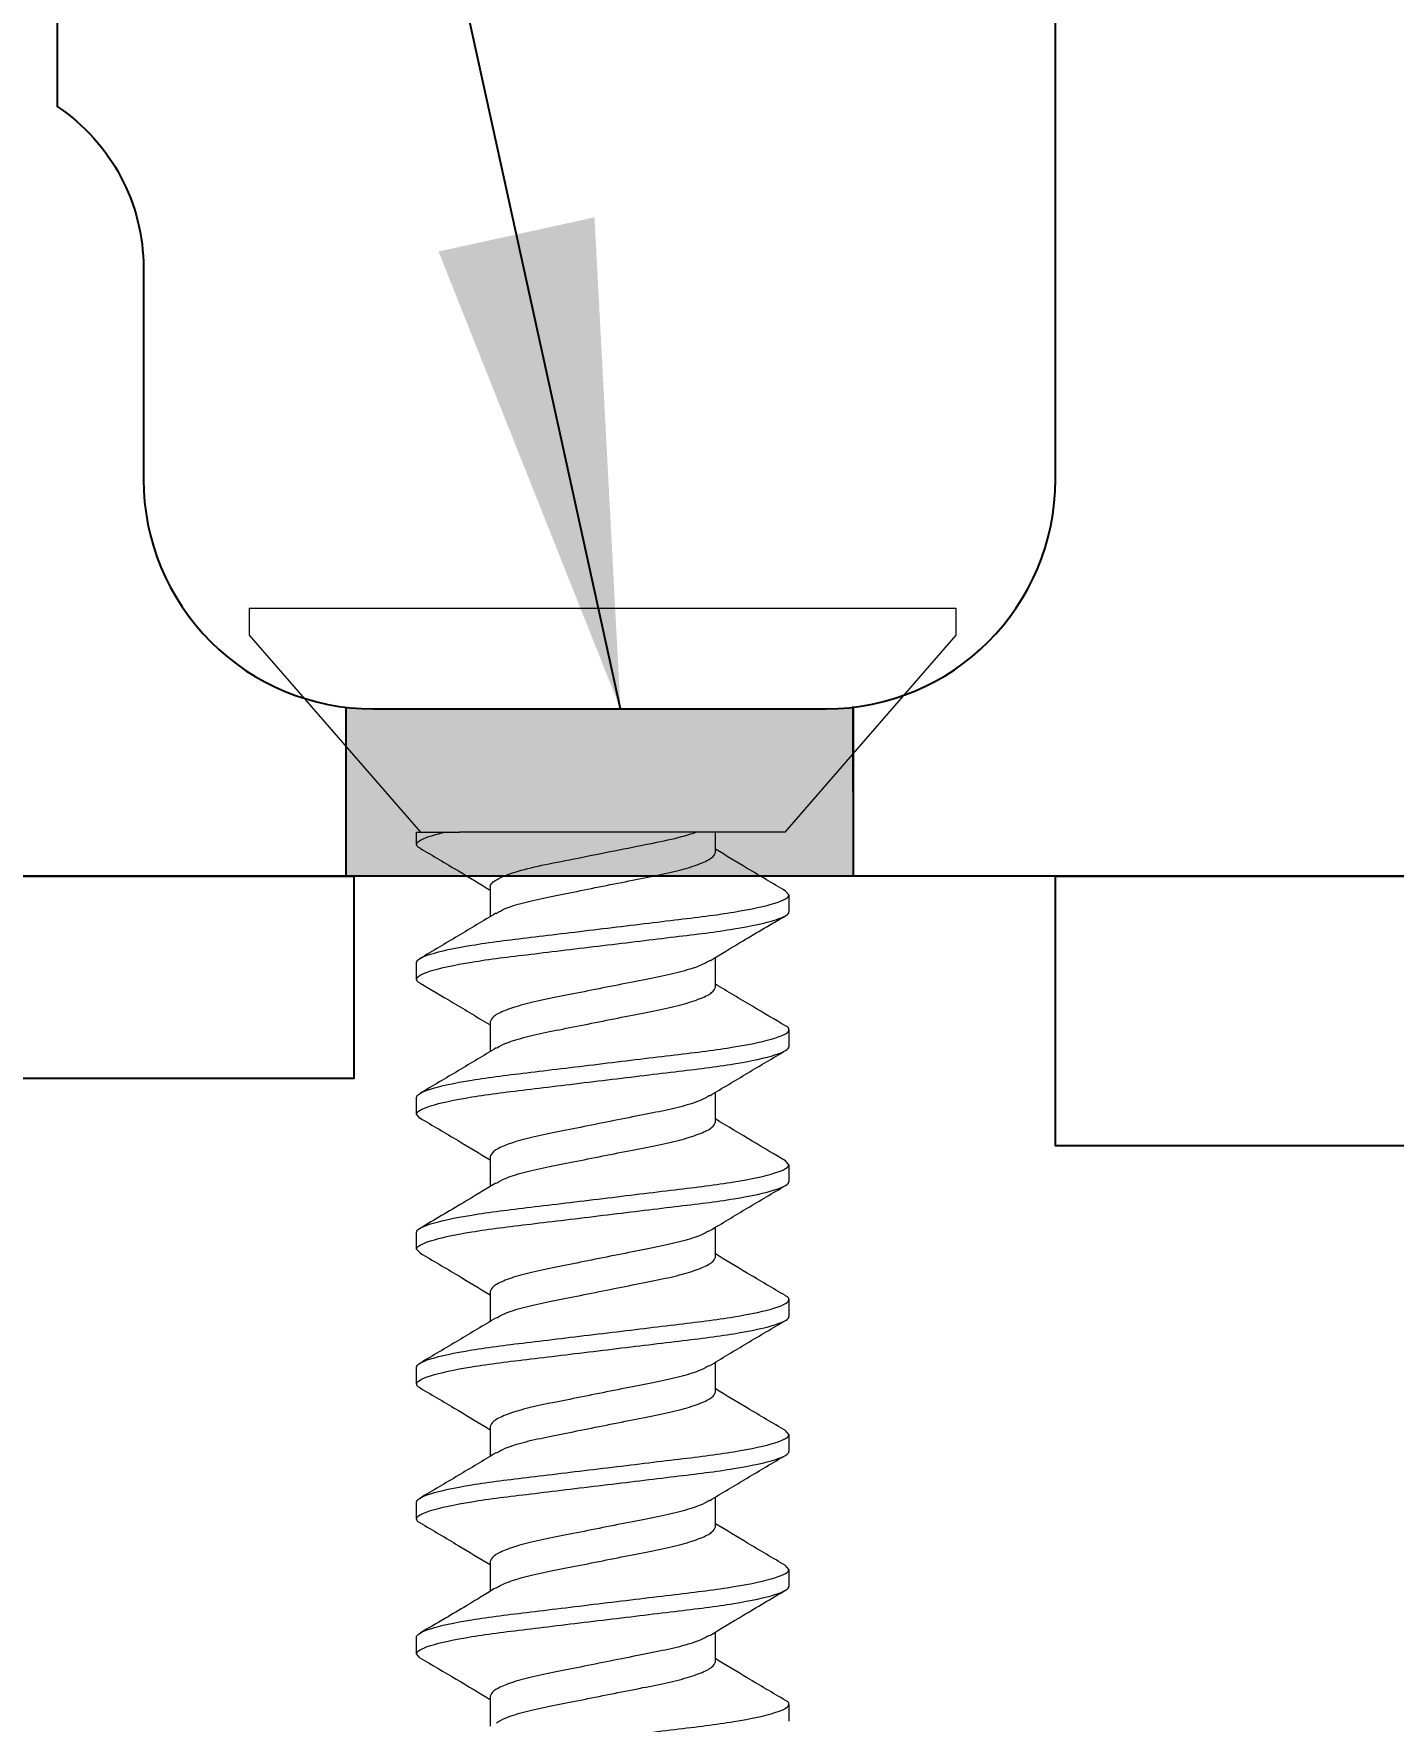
# Model space of a CAD drawing. Extents: x 0 to 79.8, y 0 to 38.2.
# Drawn here: x 5.965 to 6.469, y 29.301 to 29.926 of the extents above; entities that cross this region are included whole.
import ezdxf

# ---------------------------------------------------------------- set-up
doc = ezdxf.new("R2010")
doc.units = 0
doc.header["$MEASUREMENT"] = 0
doc.linetypes.add('SLD-Solid', pattern=[0])
doc.layers.get('0').update_dxf_attribs({"linetype": 'CONTINUOUS'})
doc.layers.get('DEFPOINTS').update_dxf_attribs({"color": 1, "linetype": 'CONTINUOUS'})
for name, color, linetype in [('FRAME', 1, 'CONTINUOUS'), ('TEXT', 7, 'CONTINUOUS'), ('WEEPING', 7, 'CONTINUOUS')]:
    doc.layers.add(name, color=color, linetype=linetype)
doc.styles.add('ROMANS', font='romans')
doc.styles.get("Standard").update_dxf_attribs({"font": 'simplex.shx'})
doc.dimstyles.new('QUARTER', dxfattribs={"dimscale": 4, "dimtxt": 0.06, "dimasz": 0.04999999999999999, "dimexe": 0.06, "dimexo": 0.032, "dimgap": 0.021, "dimtad": 0, "dimdec": 4, "dimzin": 4, "dimdsep": 46, "dimlunit": 5, "dimtxsty": 'ROMANS', "dimcen": 0.09, "dimadec": 0, "dimazin": 1, "dimtfac": 1, "dimtdec": 4, "dimtofl": 0, "dimtmove": 0, "dimatfit": 3, "dimfxl": 0, "dimtolj": 1, "dimtzin": 0, "dimarcsym": 0})
doc.dimstyles.get("Standard").update_dxf_attribs({"dimtxt": 0.18, "dimasz": 0.18, "dimexe": 0.18, "dimexo": 0.0625, "dimgap": 0.09, "dimtad": 0, "dimtih": 1, "dimtoh": 1, "dimdec": 4, "dimzin": 0, "dimdsep": 46, "dimtxsty": 'Standard', "dimcen": 0.09, "dimadec": 0, "dimazin": 0, "dimtfac": 1, "dimtdec": 4, "dimtofl": 0, "dimtmove": 0, "dimatfit": 3, "dimfxl": 0, "dimtolj": 1, "dimtzin": 0, "dimarcsym": 0})

# ---------------------------------------------------------------- blocks, each defined once
blk = doc.blocks.new('*D70')
at = {"color": 0, "lineweight": -2}
for p, q in [((0.7658476520794584, 35.34325990862439), (0.7658476520794587, 33.82297986878273)), ((0.7658476520794599, 28.68327125751251), (0.7658476520794596, 30.20355129735416)), ((5.556648391647785, 28.48327125751251), (0.5258476520794595, 28.48327125751251))]:
    blk.add_line(p, q, dxfattribs=at)
at = {"color": 0}
for points in [[(0.7325143187461249, 35.34325990862439), (0.7991809854127917, 35.34325990862439), (0.7658476520794584, 35.54325990862439)], [(0.7325143187461265, 28.68327125751251), (0.7991809854127933, 28.68327125751251), (0.7658476520794599, 28.48327125751251)]]:
    blk.add_solid(points, dxfattribs=at)
at = {"layer": 'DEFPOINTS', "color": 0}
for p in [(0.7658476520794584, 35.54325990862439), (6.132512048931634, 35.54325990862439), (5.684648391647785, 28.48327125751251)]:
    blk.add_point(p, dxfattribs=at)
at = {"color": 0, "insert": (0.765847652079468, 32.01326558306844), "char_height": 0.24, "attachment_point": 5, "rotation": 90, "style": 'ROMANS'}
blk.add_mtext('\\A1;NET FRAME HEIGHT', dxfattribs=at)
blk = doc.blocks.new('*D72')
at = {"color": 0, "lineweight": -2}
for p, q in [((1.692680698425364, 35.34325990862438), (1.692680698425364, 35.19369391089027)), ((1.692680698425365, 29.81327077029903), (1.692680698425365, 29.96283676803313)), ((5.705898391647951, 29.61327077029903), (1.452680698425365, 29.61327077029903))]:
    blk.add_line(p, q, dxfattribs=at)
at = {"color": 0}
for points in [[(1.659347365092031, 35.34325990862438), (1.726014031758697, 35.34325990862438), (1.692680698425364, 35.54325990862438)], [(1.659347365092032, 29.81327077029903), (1.726014031758698, 29.81327077029903), (1.692680698425365, 29.61327077029903)]]:
    blk.add_solid(points, dxfattribs=at)
at = {"layer": 'DEFPOINTS', "color": 0}
for p in [(1.692680698425364, 35.54325990862438), (6.132512048931577, 35.54325990862438), (5.833898391647951, 29.61327077029903)]:
    blk.add_point(p, dxfattribs=at)
at = {"color": 0, "insert": (1.692680698425373, 32.57826533946169), "char_height": 0.24, "attachment_point": 5, "rotation": 90, "style": 'ROMANS'}
blk.add_mtext('\\A1;JAMB HEIGHT (NHF-1.125")', dxfattribs=at)
blk = doc.blocks.new('3749-SILL')
for points in [[(0.5300000000000011, -0.5540004872134574), (0.5300000000000011, -0.3659999999999997), (0.5300000000000153, -0.3119999999999976, -0.414213562373095), (0.5500000000000114, -0.2920000000000016), (0.5505000000000138, -0.2920000000000087, -0.4142135623732017), (0.5700000000000216, -0.3114999999999952), (0.5699999999999363, -0.3275000000000006, 0.4142135623732224), (0.5944999999999254, -0.3520000000000039), (0.5954999999999302, -0.3519999999999897, 0.414213562373095), (0.6199999999999193, -0.3275000000000006), (0.6200000000000045, -0.0764999999999958, 0.4142135623730526), (0.5955000000000155, -0.05200000000000671), (0.5945000000000107, -0.0519999999999925, 0.4142135623730949), (0.5700000000000216, -0.07650000000001), (0.5700000000000358, -0.09250000000000114, -0.4142135623733084), (0.5505000000000138, -0.112000000000009), (0.549500000000009, -0.1119999999999948, -0.4142135623733084), (0.5300000000000011, -0.09250000000000114), (0.5300000000000011, -0.03000000000000114, -0.414213562373017), (0.5700000000000074, 0.009999999999990905), (0.5927576328495547, 0.009999999999990905), (0.610000000000003, 0.009999999999990905, -0.4142135623731044), (0.735000000000003, -0.1150000000000126)], [(0.6665989560165713, -0.7000004872134671), (0.01000000000000512, -0.70000048721346, -0.4142135623733031), (0, -0.6900004872134691), (0, -0.656000487213463, -0.4142135623734073), (0.01000000000000512, -0.646000487213465), (0.1200000000000045, -0.6460004872134721, 0.414213562372991), (0.1299999999999955, -0.6360004872134599), (0.1299999999999955, -0.4746324154477151, 0.5285491067761589), (0.1163456096550419, -0.4653240626822353), (0.02184702455195975, -0.5024235072041847, -0.5285491067762694), (1.4210854715202e-14, -0.4875301427794199), (0, 0, -0.4142135623734073)], [(0.1599999999999966, -0.3119999999999976), (0.1599999999999966, -0.4147658972593291, -0.2504916501726727), (0.1920000000000073, -0.474632415447708), (0.1920000000000073, -0.5530004872134668, 0.4142135623731071), (0.277000000000001, -0.6380004872134695), (0.4450000000000216, -0.6380004872134624, 0.4142135623730828), (0.5300000000000296, -0.5530004872134597)]]:
    blk.add_lwpolyline(points, format="xyb")
blk = doc.blocks.new('25559')
at = {"color": 7, "linetype": 'SLD-Solid', "lineweight": 15}
for p, q in [((0.00999998447932171, 0.1309999983434977), (0, 0.1309999983434977)), ((0, 0), (0, 0.1309999983434977)), ((0.08299998117713869, 0.06754206599828194), (0.00999998447932171, 0.1309999983434977)), ((0.1062499725912502, 0.06899999832279491), (0.1048150758339688, 0.06775008276193262)), ((0.1062499725912502, 0.06899999832279491), (0.1124999537242672, 0.06899999832279491)), ((0.1562499683203669, 0.06899999832279491), (0.1624999494533839, 0.06899999832279491)), ((0.2062499640494835, 0.06899999832279491), (0.2048183672540773, 0.06775296564529754)), ((0.2062499640494835, 0.06899999832279491), (0.2124999451825005, 0.06899999832279491)), ((0.2562499597786001, 0.06899999832279491), (0.2624999775778605, 0.06899999832279491)), ((0.3062499555077096, 0.06899999832279491), (0.3047983022773337, 0.06773548959716891)), ((0.3062499555077096, 0.06899999832279491), (0.31249997330697, 0.06899999832279491)), ((0.3562499879030696, 0.06899999832279491), (0.35480775789717, 0.06774372116873906)), ((0.3562499879030696, 0.06899999832279491), (0.3624999690360937, 0.06899999832279491)), ((0.4062499836321862, 0.06899999832279491), (0.4124999647652032, 0.06899999832279491)), ((0.08299998117713869, 0.06754206599828194), (0.08299998117713869, -0.05314670187809156)), ((0.09049998786974811, 0.04172019887803913), (0.08299998117713869, 0.04172019887803913)), ((0.1404999835988647, 0.04172019887803913), (0.1294517845619367, 0.04172019887803913)), ((0.1904999793279814, 0.04172019887803913), (0.1794554469153624, 0.04172019887803913)), ((0.240499975057098, 0.04172019887803913), (0.229458009281494, 0.04172019887803913)), ((0.2904999707862146, 0.04172019887803913), (0.2794585550042541, 0.04172019887803913)), ((0.3404999665153312, 0.04172019887803913), (0.3294580007397272, 0.04172019887803913)), ((0.3904999622444478, 0.04172019887803913), (0.3794561631566893, 0.04172019887803913)), ((0, -0.1309999983434977), (0, 0)), ((0.1032499405812075, -0.04172019887803913), (0.1142936663364793, -0.04172019887803913)), ((0.1532499363103241, -0.04172019887803913), (0.1642914620910076, -0.04172019887803913)), ((0.2032500053719275, -0.04172019887803913), (0.214293804459686, -0.04172019887803913)), ((0.2532499644348007, -0.04172019887803913), (0.2642915268817276, -0.04172019887803913)), ((0.3032499601639174, -0.04172019887803913), (0.3142921826032179, -0.04172019887803913)), ((0.353249955893034, -0.04172019887803913), (0.3643246646237159, -0.04172019887803913)), ((0.403249988288394, -0.04172019887803913), (0.4142905240805135, -0.04172019887803913)), ((0.08299998117713869, -0.06899999832279491), (0.08299998117713869, -0.05832793077408382)), ((0.00999998447932171, -0.1309999983434977), (0.08299998117713869, -0.06754206599828194)), ((0.1889305907910241, -0.06775380438560319), (0.1874999473179457, -0.06899999832279491)), ((0.2389440796976032, -0.06774210327077412), (0.2374999430470552, -0.06899999832279491)), ((0.3889371736312484, -0.06774810736808945), (0.3874999669006485, -0.06899999832279491)), ((0.08749995585971249, -0.06899999832279491), (0.08299998117713869, -0.06899999832279491)), ((0.137499951588822, -0.06899999832279491), (0.131249970455805, -0.06899999832279491)), ((0.1874999473179457, -0.06899999832279491), (0.1812499661849216, -0.06899999832279491)), ((0.2374999430470552, -0.06899999832279491), (0.2312499619140382, -0.06899999832279491)), ((0.2874999754424152, -0.06899999832279491), (0.2812499576431549, -0.06899999832279491)), ((0.3374999711715319, -0.06899999832279491), (0.3312499900385149, -0.06899999832279491)), ((0.3874999669006485, -0.06899999832279491), (0.3812499857676315, -0.06899999832279491)), ((0, -0.1309999983434977), (0.00999998447932171, -0.1309999983434977))]:
    blk.add_line(p, q, dxfattribs=at)
for points, knots in [([(0.1312499724269856, -0.0689999999999884), (0.1303478626313748, -0.0689999999999884), (0.1292963103142384, -0.06732069762327342), (0.1270932361714685, -0.06032598277693069), (0.1259478589153744, -0.05501784534993703), (0.1243607226230026, -0.04534187172058068), (0.1238533182178685, -0.04184291922157968), (0.1229053203646373, -0.0345452344224384), (0.1224642237022593, -0.0307540005592557), (0.1209795177337369, -0.01846063513988838), (0.1198664273954506, -0.009244247138866513), (0.1176335174585219, 0.009244247138866513), (0.1165204271202356, 0.01846063513988838), (0.1150357211517132, 0.0307540005592557), (0.1145946244893281, 0.0345452344224384), (0.113646626636104, 0.04184291922157968), (0.1131392222309699, 0.04534187172058068), (0.1115520859385981, 0.05501784534993703), (0.110406708682504, 0.06032598277693069), (0.1082036345397341, 0.06732069762327342), (0.1071520822225978, 0.0689999999999884), (0.106249972426987, 0.0689999999999884)], [0, 0, 0, 0, 0.1249999999999997, 0.1249999999999997, 0.2499999999999994, 0.2499999999999994, 0.3124999999999994, 0.3124999999999994, 0.3749999999999994, 0.3749999999999994, 0.4999999999999997, 0.4999999999999997, 0.625, 0.625, 0.6875, 0.6875, 0.7499999999999999, 0.7499999999999999, 0.875, 0.875, 1, 1, 1, 1]), ([(0.137499972426987, -0.0689999999999884), (0.1365978626313762, -0.0689999999999884), (0.1355463103142398, -0.06732069762327342), (0.1333432361714699, -0.06032598277693069), (0.1321978589153758, -0.05501784534993703), (0.130610722623004, -0.04534187172058068), (0.1301033182178699, -0.04184291922157968), (0.1291553203646387, -0.0345452344224384), (0.1287142237022607, -0.0307540005592557), (0.1272295177337384, -0.01846063513988838), (0.1261164273954449, -0.009244247138866513), (0.1238835174585233, 0.009244247138866513), (0.122770427120237, 0.01846063513988838), (0.1212857211517147, 0.0307540005592557), (0.1208446244893295, 0.0345452344224384), (0.1198966266361055, 0.04184291922157968), (0.1193892222309714, 0.04534187172058068), (0.1178020859385995, 0.05501784534993703), (0.1166567086825054, 0.06032598277693069), (0.1144536345397356, 0.06732069762327342), (0.1134020822225921, 0.0689999999999884), (0.1124999724269884, 0.0689999999999884)], [0, 0, 0, 0, 0.125, 0.125, 0.25, 0.25, 0.3125000000000002, 0.3125000000000002, 0.3750000000000003, 0.3750000000000003, 0.5000000000000006, 0.5000000000000006, 0.6250000000000008, 0.6250000000000008, 0.6875000000000007, 0.6875000000000007, 0.7500000000000006, 0.7500000000000006, 0.8750000000000003, 0.8750000000000003, 1, 1, 1, 1]), ([(0.1562499683203669, 0.06899999832279491), (0.1557826036316285, 0.06899356492706943), (0.1553098066141558, 0.0689870567539117), (0.1547862541294975, 0.06770622490131473), (0.1547802386321422, 0.06769150843857119)], [0, 0, 0, 0, 0.9885102305213792, 1, 1, 1, 1]), ([(0.1812499724269827, -0.0689999999999884), (0.180347862631379, -0.0689999999999884), (0.1792963103142355, -0.06732069762327342), (0.1770932361714657, -0.06032598277693069), (0.1759478589153716, -0.05501784534993703), (0.1743607226230068, -0.04534187172058068), (0.1738533182178656, -0.04184291922157968), (0.1729053203646416, -0.0345452344224384), (0.1724642237022564, -0.0307540005592557), (0.1709795177337341, -0.01846063513988838), (0.1698664273954478, -0.009244247138866513), (0.1676335174585262, 0.009244247138866513), (0.1665204271202327, 0.01846063513988838), (0.1650357211517104, 0.0307540005592557), (0.1645946244893324, 0.03454523442246682), (0.1636466266361083, 0.04184291922157968), (0.1631392222309671, 0.04534187172058068), (0.1615520859385953, 0.05501784534993703), (0.1604067086825012, 0.06032598277693069), (0.1582036345397384, 0.06732069762327342), (0.1571520822225949, 0.0689999999999884), (0.1562499724269841, 0.0689999999999884)], [0, 0, 0, 0, 0.1249999999999999, 0.1249999999999999, 0.2499999999999998, 0.2499999999999998, 0.3124999999999997, 0.3124999999999997, 0.3749999999999997, 0.3749999999999997, 0.4999999999999997, 0.4999999999999997, 0.6249999999999997, 0.6249999999999997, 0.6874999999999997, 0.6874999999999997, 0.7499999999999998, 0.7499999999999998, 0.8749999999999999, 0.8749999999999999, 1, 1, 1, 1]), ([(0.1874999724269841, -0.0689999999999884), (0.1865978626313733, -0.0689999999999884), (0.185546310314237, -0.06732069762327342), (0.1833432361714671, -0.06032598277693069), (0.182197858915373, -0.05501784534993703), (0.1806107226230012, -0.04534187172058068), (0.1801033182178671, -0.04184291922157968), (0.179155320364643, -0.0345452344224384), (0.1787142237022579, -0.0307540005592557), (0.1772295177337355, -0.01846063513988838), (0.1761164273954492, -0.009244247138866513), (0.1738835174585205, 0.009244247138866513), (0.1727704271202342, 0.01846063513988838), (0.1712857211517118, 0.0307540005592557), (0.1708446244893338, 0.03454523442246682), (0.1698966266361026, 0.04184291922157968), (0.1693892222309685, 0.04534187172058068), (0.1678020859386038, 0.05501784534993703), (0.1666567086825026, 0.06032598277693069), (0.1644536345397398, 0.06732069762327342), (0.1634020822225963, 0.0689999999999884), (0.1624999724269856, 0.0689999999999884)], [0, 0, 0, 0, 0.125, 0.125, 0.2500000000000001, 0.2500000000000001, 0.3125000000000001, 0.3125000000000001, 0.3750000000000002, 0.3750000000000002, 0.5000000000000001, 0.5000000000000001, 0.625, 0.625, 0.6875, 0.6875, 0.75, 0.75, 0.875, 0.875, 1, 1, 1, 1]), ([(0.231249972426987, -0.0689999999999884), (0.2303478626313762, -0.0689999999999884), (0.2292963103142398, -0.06732069762327342), (0.2270932361714699, -0.06032598277693069), (0.2259478589153758, -0.05501784534993703), (0.224360722623004, -0.04534187172058068), (0.2238533182178699, -0.04184291922157968), (0.2229053203646387, -0.03454523442246682), (0.2224642237022607, -0.0307540005592557), (0.2209795177337384, -0.01846063513988838), (0.219866427395452, -0.009244247138866513), (0.2176335174585233, 0.009244247138866513), (0.216520427120237, 0.01846063513988838), (0.2150357211517147, 0.0307540005592557), (0.2145946244893366, 0.0345452344224384), (0.2136466266361055, 0.04184291922157968), (0.2131392222309714, 0.04534187172058068), (0.2115520859385995, 0.05501784534993703), (0.2104067086825054, 0.06032598277693069), (0.2082036345397356, 0.06732069762327342), (0.2071520822225921, 0.0689999999999884), (0.2062499724269884, 0.0689999999999884)], [0, 0, 0, 0, 0.1249999999999998, 0.1249999999999998, 0.2499999999999996, 0.2499999999999996, 0.3124999999999995, 0.3124999999999995, 0.3749999999999995, 0.3749999999999995, 0.4999999999999996, 0.4999999999999996, 0.6249999999999996, 0.6249999999999996, 0.6874999999999997, 0.6874999999999997, 0.7499999999999998, 0.7499999999999998, 0.8749999999999999, 0.8749999999999999, 1, 1, 1, 1]), ([(0.2374999724269884, -0.0689999999999884), (0.2365978626313776, -0.0689999999999884), (0.2355463103142341, -0.06732069762327342), (0.2333432361714642, -0.06032598277693069), (0.2321978589153701, -0.05501784534993703), (0.2306107226230054, -0.04534187172058068), (0.2301033182178713, -0.04184291922157968), (0.2291553203646401, -0.03454523442246682), (0.228714223702255, -0.0307540005592557), (0.2272295177337327, -0.01846063513988838), (0.2261164273954535, -0.009244247138866513), (0.2238835174585248, 0.009244247138866513), (0.2227704271202384, 0.01846063513988838), (0.2212857211517161, 0.0307540005592557), (0.220844624489331, 0.0345452344224384), (0.2198966266361069, 0.04184291922157968), (0.2193892222309728, 0.04534187172058068), (0.217802085938601, 0.05501784534993703), (0.2166567086825069, 0.06032598277693069), (0.214453634539737, 0.06732069762327342), (0.2134020822225935, 0.0689999999999884), (0.2124999724269827, 0.0689999999999884)], [0, 0, 0, 0, 0.125, 0.125, 0.2500000000000001, 0.2500000000000001, 0.3125000000000001, 0.3125000000000001, 0.3750000000000003, 0.3750000000000003, 0.5000000000000003, 0.5000000000000003, 0.6250000000000003, 0.6250000000000003, 0.6875000000000002, 0.6875000000000002, 0.7500000000000002, 0.7500000000000002, 0.8750000000000001, 0.8750000000000001, 1, 1, 1, 1]), ([(0.2562499597786001, 0.06899999832279491), (0.2557823661496812, 0.06899033353209916), (0.2553056215637355, 0.06898047959833775), (0.254778073021356, 0.06768627928931892), (0.2547679468989372, 0.06766143753597476)], [0, 0, 0, 0, 0.9808053257506866, 1, 1, 1, 1]), ([(0.2812499724269841, -0.0689999999999884), (0.2803478626313733, -0.0689999999999884), (0.279296310314237, -0.06732069762327342), (0.2770932361714671, -0.06032598277693069), (0.275947858915373, -0.05501784534993703), (0.2743607226230012, -0.04534187172058068), (0.2738533182178671, -0.04184291922157968), (0.272905320364643, -0.0345452344224384), (0.2724642237022579, -0.0307540005592557), (0.2709795177337355, -0.01846063513988838), (0.2698664273954492, -0.009244247138866513), (0.2676335174585205, 0.009244247138866513), (0.2665204271202342, 0.01846063513988838), (0.2650357211517118, 0.0307540005592557), (0.2645946244893338, 0.03454523442246682), (0.2636466266361026, 0.04184291922157968), (0.2631392222309685, 0.04534187172058068), (0.2615520859385967, 0.05501784534993703), (0.2604067086825026, 0.06032598277693069), (0.2582036345397327, 0.06732069762327342), (0.2571520822225963, 0.0689999999999884), (0.2562499724269856, 0.0689999999999884)], [0, 0, 0, 0, 0.1249999999999999, 0.1249999999999999, 0.2499999999999999, 0.2499999999999999, 0.3124999999999999, 0.3124999999999999, 0.3749999999999999, 0.3749999999999999, 0.5, 0.5, 0.625, 0.625, 0.6875000000000001, 0.6875000000000001, 0.7500000000000002, 0.7500000000000002, 0.8750000000000001, 0.8750000000000001, 1, 1, 1, 1]), ([(0.2874999724269856, -0.0689999999999884), (0.2865978626313748, -0.0689999999999884), (0.2855463103142313, -0.06732069762327342), (0.2833432361714614, -0.06032598277693069), (0.2821978589153673, -0.05501784534993703), (0.2806107226230026, -0.04534187172058068), (0.2801033182178685, -0.04184291922157968), (0.2791553203646373, -0.0345452344224384), (0.2787142237022522, -0.0307540005592557), (0.2772295177337369, -0.01846063513988838), (0.2761164273954506, -0.009244247138866513), (0.2738835174585219, 0.009244247138866513), (0.2727704271202356, 0.01846063513988838), (0.2712857211517132, 0.0307540005592557), (0.2708446244893281, 0.03454523442246682), (0.269896626636104, 0.04184291922157968), (0.2693892222309699, 0.04534187172058068), (0.2678020859385981, 0.05501784534993703), (0.266656708682504, 0.06032598277693069), (0.2644536345397341, 0.06732069762327342), (0.2634020822225978, 0.0689999999999884), (0.262499972426987, 0.0689999999999884)], [0, 0, 0, 0, 0.125, 0.125, 0.2499999999999999, 0.2499999999999999, 0.3124999999999999, 0.3124999999999999, 0.3749999999999999, 0.3749999999999999, 0.5, 0.5, 0.625, 0.625, 0.6875000000000001, 0.6875000000000001, 0.7500000000000001, 0.7500000000000001, 0.8750000000000001, 0.8750000000000001, 1, 1, 1, 1]), ([(0.3312499724269884, -0.0689999999999884), (0.3303478626313776, -0.0689999999999884), (0.3292963103142341, -0.06732069762327342), (0.3270932361714642, -0.06032598277693069), (0.3259478589153701, -0.05501784534993703), (0.3243607226229983, -0.04534187172058068), (0.3238533182178713, -0.04184291922157968), (0.3229053203646401, -0.0345452344224384), (0.322464223702255, -0.0307540005592557), (0.3209795177337327, -0.01846063513988838), (0.3198664273954464, -0.009244247138866513), (0.3176335174585248, 0.009244247138866513), (0.3165204271202384, 0.01846063513988838), (0.3150357211517161, 0.0307540005592557), (0.314594624489331, 0.03454523442246682), (0.3136466266360998, 0.04184291922157968), (0.3131392222309728, 0.04534187172058068), (0.311552085938601, 0.05501784534993703), (0.3104067086825069, 0.06032598277693069), (0.308203634539737, 0.06732069762327342), (0.3071520822225935, 0.0689999999999884), (0.3062499724269827, 0.0689999999999884)], [0, 0, 0, 0, 0.1249999999999999, 0.1249999999999999, 0.2499999999999999, 0.2499999999999999, 0.3124999999999999, 0.3124999999999999, 0.3749999999999999, 0.3749999999999999, 0.5, 0.5, 0.625, 0.625, 0.6875, 0.6875, 0.75, 0.75, 0.875, 0.875, 1, 1, 1, 1]), ([(0.3374999724269827, -0.0689999999999884), (0.336597862631379, -0.0689999999999884), (0.3355463103142355, -0.06732069762327342), (0.3333432361714657, -0.06032598277693069), (0.3321978589153716, -0.05501784534993703), (0.3306107226230068, -0.04534187172058068), (0.3301033182178656, -0.04184291922157968), (0.3291553203646416, -0.0345452344224384), (0.3287142237022564, -0.0307540005592557), (0.3272295177337341, -0.01846063513988838), (0.3261164273954478, -0.009244247138866513), (0.3238835174585262, 0.009244247138866513), (0.3227704271202327, 0.01846063513988838), (0.3212857211517104, 0.0307540005592557), (0.3208446244893324, 0.03454523442246682), (0.3198966266361083, 0.04184291922157968), (0.3193892222309671, 0.04534187172058068), (0.3178020859385953, 0.05501784534993703), (0.3166567086825012, 0.06032598277693069), (0.3144536345397313, 0.06732069762327342), (0.3134020822225949, 0.0689999999999884), (0.3124999724269841, 0.0689999999999884)], [0, 0, 0, 0, 0.1249999999999999, 0.1249999999999999, 0.2499999999999998, 0.2499999999999998, 0.3124999999999998, 0.3124999999999998, 0.3749999999999999, 0.3749999999999999, 0.5000000000000001, 0.5000000000000001, 0.6250000000000002, 0.6250000000000002, 0.6875000000000002, 0.6875000000000002, 0.7500000000000001, 0.7500000000000001, 0.8750000000000001, 0.8750000000000001, 1, 1, 1, 1]), ([(0.3812499724269856, -0.0689999999999884), (0.3803478626313748, -0.0689999999999884), (0.3792963103142313, -0.06732069762327342), (0.3770932361714614, -0.06032598277693069), (0.3759478589153673, -0.05501784534993703), (0.3743607226230026, -0.04534187172058068), (0.3738533182178685, -0.04184291922157968), (0.3729053203646373, -0.0345452344224384), (0.3724642237022593, -0.0307540005592557), (0.3709795177337369, -0.01846063513988838), (0.3698664273954506, -0.009244247138866513), (0.3676335174585219, 0.009244247138866513), (0.3665204271202356, 0.01846063513988838), (0.3650357211517132, 0.0307540005592557), (0.3645946244893281, 0.0345452344224384), (0.363646626636104, 0.04184291922157968), (0.3631392222309699, 0.04534187172058068), (0.3615520859385981, 0.05501784534993703), (0.360406708682504, 0.06032598277693069), (0.3582036345397341, 0.06732069762327342), (0.3571520822225978, 0.0689999999999884), (0.356249972426987, 0.0689999999999884)], [0, 0, 0, 0, 0.125, 0.125, 0.25, 0.25, 0.3125, 0.3125, 0.375, 0.375, 0.5, 0.5, 0.625, 0.625, 0.6874999999999999, 0.6874999999999999, 0.7499999999999999, 0.7499999999999999, 0.875, 0.875, 1, 1, 1, 1]), ([(0.387499972426987, -0.0689999999999884), (0.3865978626313762, -0.0689999999999884), (0.3855463103142327, -0.06732069762327342), (0.3833432361714699, -0.06032598277693069), (0.3821978589153687, -0.05501784534993703), (0.380610722623004, -0.04534187172058068), (0.3801033182178628, -0.04184291922157968), (0.3791553203646387, -0.0345452344224384), (0.3787142237022607, -0.0307540005592557), (0.3772295177337384, -0.01846063513988838), (0.3761164273954449, -0.009244247138866513), (0.3738835174585233, 0.009244247138866513), (0.372770427120237, 0.01846063513988838), (0.3712857211517147, 0.0307540005592557), (0.3708446244893295, 0.0345452344224384), (0.3698966266361055, 0.04184291922157968), (0.3693892222309714, 0.04534187172058068), (0.3678020859385995, 0.05501784534993703), (0.3666567086825054, 0.06032598277693069), (0.3644536345397356, 0.06732069762327342), (0.3634020822225921, 0.0689999999999884), (0.3624999724269884, 0.0689999999999884)], [0, 0, 0, 0, 0.125, 0.125, 0.2500000000000001, 0.2500000000000001, 0.3124999999999999, 0.3124999999999999, 0.3749999999999998, 0.3749999999999998, 0.4999999999999999, 0.4999999999999999, 0.6249999999999999, 0.6249999999999999, 0.6874999999999998, 0.6874999999999998, 0.7499999999999998, 0.7499999999999998, 0.875, 0.875, 1, 1, 1, 1]), ([(0.4062499836321862, 0.06899999832279491), (0.4057824808354269, 0.06899582240026803), (0.4053121701988331, 0.06899162139697523), (0.4047920855097686, 0.06772035538176624), (0.4047889805098208, 0.06771276569301676)], [0, 0, 0, 0, 0.9940298185777356, 1, 1, 1, 1]), ([(0.4312499724269827, -0.0689999999999884), (0.430347862631379, -0.0689999999999884), (0.4292963103142355, -0.06732069762327342), (0.4270932361714657, -0.06032598277693069), (0.4259478589153716, -0.05501784534993703), (0.4243607226230068, -0.04534187172058068), (0.4238533182178656, -0.04184291922157968), (0.4229053203646416, -0.03454523442246682), (0.4224642237022564, -0.0307540005592557), (0.4209795177337341, -0.01846063513988838), (0.4198664273954478, -0.009244247138866513), (0.4176335174585262, 0.009244247138866513), (0.4165204271202327, 0.01846063513988838), (0.4150357211517104, 0.0307540005592557), (0.4145946244893324, 0.0345452344224384), (0.4136466266361083, 0.04184291922157968), (0.4131392222309671, 0.04534187172058068), (0.4115520859386024, 0.05501784534993703), (0.4104067086825083, 0.06032598277693069), (0.4082036345397384, 0.06732069762327342), (0.4071520822225949, 0.0689999999999884), (0.4062499724269841, 0.0689999999999884)], [0, 0, 0, 0, 0.125, 0.125, 0.2499999999999999, 0.2499999999999999, 0.3125, 0.3125, 0.375, 0.375, 0.5, 0.5, 0.625, 0.625, 0.6875, 0.6875, 0.7499999999999999, 0.7499999999999999, 0.875, 0.875, 1, 1, 1, 1]), ([(0.1048160291562823, 0.06776498300646949), (0.1020266228155577, 0.06302722844000641), (0.09690098785342371, 0.05432143319850979), (0.09167417840533432, 0.04566550878016074), (0.08929183515977002, 0.04172019887803913)], [0, 0, 0, 0, 0.5442069833947524, 1, 1, 1, 1]), ([(0.1306218777115902, 0.03977548092692018), (0.1281694676207579, 0.04383697777072371), (0.1225776784271204, 0.0530976777842227), (0.1170747309186098, 0.06243605763771143), (0.1139852298995621, 0.06767887233456804)], [0, 0, 0, 0, 0.4385734164694634, 1, 1, 1, 1]), ([(0.1547811919544628, 0.06770675701241657), (0.1523742434776736, 0.06361965888530108), (0.1472537726342509, 0.05492488747830748), (0.14205139734689, 0.04629401160681823), (0.1392944708583883, 0.04172019887803913)], [0, 0, 0, 0, 0.4700638965425827, 1, 1, 1, 1]), ([(0.1806655796024756, 0.03970732754757478), (0.177868649567813, 0.04434089766041893), (0.1722476280134018, 0.05365303530970778), (0.1667196640270348, 0.06303658527158973), (0.163942326124257, 0.06775103150096129)], [0, 0, 0, 0, 0.4975839369380017, 1, 1, 1, 1]), ([(0.2048195405738511, 0.06777072585677502), (0.2023926080985703, 0.06364931578599453), (0.1972661292341868, 0.05494354344392605), (0.1920410794012426, 0.046281522272551), (0.189289626643415, 0.04172019887803913)], [0, 0, 0, 0, 0.4734111930410915, 1, 1, 1, 1]), ([(0.2307414744547955, 0.03958653977625204), (0.2279283793356868, 0.04424379473758222), (0.222270231483094, 0.05361121249015355), (0.2167214052008291, 0.06303211865665048), (0.2139313219804464, 0.06776917670802618)], [0, 0, 0, 0, 0.4971759650679533, 1, 1, 1, 1]), ([(0.2547695602136315, 0.06768707640645744), (0.2519868944589376, 0.06295977078798387), (0.2468726049050645, 0.05427140794679985), (0.2416658303863031, 0.04565050217135536), (0.239292042344573, 0.04172019887803913)], [0, 0, 0, 0, 0.5440962474604328, 1, 1, 1, 1]), ([(0.2807889529687202, 0.03950928400203679), (0.2779724878015983, 0.04416974746257551), (0.2723065663465292, 0.05354526547705518), (0.266753229998514, 0.06297734873959371), (0.263960394040339, 0.06772085059961341)], [0, 0, 0, 0, 0.4970886358831252, 1, 1, 1, 1]), ([(0.3048009422468425, 0.06773989412963033), (0.3020087226685746, 0.06299622337053279), (0.2968893792635754, 0.05429902784723595), (0.2916658835674255, 0.04565125661261504), (0.2892914147475523, 0.04172019887803913)], [0, 0, 0, 0, 0.5454253323844276, 0.9999999999999999, 0.9999999999999999, 0.9999999999999999, 0.9999999999999999]), ([(0.3307512191336883, 0.03957079162483979), (0.3279461789134075, 0.044213106827101), (0.322306594606431, 0.05354656585328144), (0.316767785640792, 0.0629532152049137), (0.3139838928312741, 0.06768114564161465)], [0, 0, 0, 0, 0.4973842162112512, 1, 1, 1, 1]), ([(0.3548083078908206, 0.06775214065481805), (0.3520307063254791, 0.06303565649764664), (0.3469018351117299, 0.05432661769026481), (0.3416855687060121, 0.04568283681155094), (0.3392942337773945, 0.04172019887803913)], [0, 0, 0, 0, 0.5415619635541834, 1, 1, 1, 1]), ([(0.3807245218378341, 0.03961378737815835), (0.3782486009433939, 0.0437105056587086), (0.3726050606361468, 0.05304844323003977), (0.3670639498015333, 0.06245316775931542), (0.3639538222410579, 0.06773187338896491)], [0, 0, 0, 0, 0.4387176771405727, 1, 1, 1, 1]), ([(0.4047894938372281, 0.06772075435074498), (0.4019974553672512, 0.06297682902967949), (0.3968817064302925, 0.05428470992777079), (0.391662206494658, 0.04564471600400566), (0.3892913695395492, 0.04172019887803913)], [0, 0, 0, 0, 0.5457731613464917, 1, 1, 1, 1]), ([(0.1130907935655046, -0.03950921525284912), (0.1125073452438059, -0.03851651032400127), (0.1111956840882726, -0.03628479168557419), (0.1091269862224351, -0.02975356060733247), (0.1071673507242892, -0.02110528934093736), (0.1052033328979007, -0.01096732637435593), (0.102999973244394, -1.198475189312376e-06), (0.1007964813073272, 0.01097200948990462), (0.09883325004233257, 0.02108959121338216), (0.09687015381283004, 0.02981281763035781), (0.09466668896600794, 0.0365240139580294), (0.0924630845563712, 0.04090436606102799), (0.09114619401027824, 0.04145164553597169), (0.09049998786974811, 0.04172019887803913)], [0, 0, 0, 0, 0.07545212249771337, 0.1696253369889661, 0.2603617256972677, 0.3510979856770322, 0.4452713210163289, 0.5394445376135186, 0.630180908448421, 0.7209171863016065, 0.8150904007928592, 0.909263743441154, 1, 1, 1, 1]), ([(0.1306049379072789, 0.03961351238132238), (0.131206325001358, 0.03859233054353695), (0.1325358384962243, 0.03633475792938157), (0.1346230343335222, 0.02975592283573292), (0.1365825199355157, 0.02110465337258915), (0.1385467209389759, 0.01096751838585419), (0.1407499174001501, 1.14018908448088e-06), (0.1429534495917153, -0.01097199591995945), (0.1449166800108159, -0.02108959402798405), (0.1468797405567273, -0.02981282348642367), (0.1490833578561208, -0.03652400451875337), (0.1512868113465373, -0.04090436930258079), (0.1526037205832296, -0.04145164648733157), (0.1532499363103241, -0.04172019887803913)], [0, 0, 0, 0, 0.07760056615447869, 0.1715550615046566, 0.2620804884269823, 0.352606008114956, 0.446560387099984, 0.5405147660850068, 0.6310402857729805, 0.7215657126953061, 0.8155202080454841, 0.9094745943225269, 1, 1, 1, 1]), ([(0.1629841638596972, -0.03930430595329426), (0.162436042826954, -0.0383677470985333), (0.1611596290137953, -0.03618677503638423), (0.159126892634248, -0.02974874088039314), (0.1571673705650483, -0.0211065587771202), (0.1552033196710312, -0.01096697218258669), (0.1529999800894615, -1.293596852747214e-06), (0.1507964432152846, 0.010972024483209), (0.1488333692238442, 0.02108960038066243), (0.1468701161577854, 0.02981281131016544), (0.1446666939855064, 0.03652401494900914), (0.1424630780615246, 0.0409043658238204), (0.1411461890073156, 0.04145164545789726), (0.1404999835988647, 0.04172019887803913)], [0, 0, 0, 0, 0.07120162391329521, 0.1658077885249553, 0.2569613269570803, 0.3481147360688541, 0.442721022084144, 0.5373271888114216, 0.6284805979231954, 0.7196341363553204, 0.8142403009669805, 0.9088465943248694, 1, 1, 1, 1]), ([(0.1806393265724182, 0.0395472931462848), (0.1812293252244928, 0.03854418328901943), (0.1825475060829049, 0.03630302526588025), (0.1846230518067244, 0.02975444054027321), (0.1865825099389156, 0.021105043814174), (0.1885467182606249, 0.01096740933749629), (0.1907499127212233, 1.169903072195666e-06), (0.1929534453306871, -0.01097200355866335), (0.1949166760763177, -0.02108959201459015), (0.1968797349049822, -0.0298128240538631), (0.1990833589867975, -0.03652400434424408), (0.2012867881198019, -0.04090437116039425), (0.2026037589958847, -0.04145164698678627), (0.2032500053719275, -0.04172019887803913)], [0, 0, 0, 0, 0.07623768213881528, 0.1703309879313312, 0.2609901591147173, 0.3516494232008056, 0.4457426124562486, 0.5398358017116913, 0.6304950657977796, 0.7211542369811658, 0.8152475427736816, 0.9093407393319153, 1, 1, 1, 1]), ([(0.2130528721283724, -0.03943639151077605), (0.2124819861121807, -0.03846360899368051), (0.2111828689382307, -0.03624992983773723), (0.2091269446504427, -0.02975188034437792), (0.207167351457997, -0.02110573183378506), (0.2052033195817486, -0.0109672031420871), (0.2029999745310676, -1.230671841767617e-06), (0.2007964398188804, 0.01097200833555689), (0.1988333627840007, 0.02108960453446684), (0.1968701198525835, 0.02981281052788631), (0.1946666597418627, 0.03652401083121504), (0.1924631882097501, 0.0409043700536813), (0.1911462229486887, 0.0414516466224768), (0.1904999793279814, 0.04172019887803913)], [0, 0, 0, 0, 0.07394596321695189, 0.1682725938896807, 0.25915679989775, 0.3500408769675726, 0.4443676286852184, 0.5386942614673136, 0.6295783385371362, 0.7204625445452055, 0.8147891752179344, 0.9091158153209342, 1, 1, 1, 1]), ([(0.2307160280820852, 0.03939987651594379), (0.2312806143173844, 0.03843709553729013), (0.2325734405345301, 0.03623245714422296), (0.2346231104314782, 0.02975103940121926), (0.2365824890231067, 0.02110593967526597), (0.2385467189346997, 0.01096715916705193), (0.2407499059466005, 1.237918240803992e-06), (0.2429534459470446, -0.01097202048450185), (0.2449166557763576, -0.02108959158195489), (0.2468797930530258, -0.02981281866706809), (0.2490833358801154, -0.03652400722486959), (0.2512867973015034, -0.04090436978586354), (0.2526037346916041, -0.04145164659036027), (0.2532499644348007, -0.04172019887803913)], [0, 0, 0, 0, 0.07318894462962962, 0.1675927971779725, 0.2585511810551824, 0.3495096581417117, 0.4439133937683639, 0.5383171293950106, 0.6292756064815399, 0.7202340459214853, 0.8146378389529596, 0.9090415819065021, 1, 1, 1, 1]), ([(0.262996475175612, -0.03932792359714199), (0.262444271016804, -0.03838487937397872), (0.2611637695698263, -0.03619806228280709), (0.2591268756140224, -0.02974931598487274), (0.2571674386011722, -0.02110639555974103), (0.25520322392628, -0.0109670324167439), (0.2530000328451578, -1.272430353083109e-06), (0.2507964929252253, 0.01097202926368368), (0.2488332867308571, 0.02108958959965435), (0.2468701351916565, 0.02981281608833797), (0.2446666500345316, 0.03652400968479697), (0.2424631852402612, 0.04090437032809291), (0.2411462191061986, 0.04145164671282942), (0.240499975057098, 0.04172019887803913)], [0, 0, 0, 0, 0.07169358968669436, 0.1662496449337518, 0.2573548470754842, 0.3484600869245438, 0.4430161442860849, 0.5375722016476442, 0.6286774414967038, 0.7197826436384362, 0.8143386988854937, 0.9088947635857589, 1, 1, 1, 1]), ([(0.2807646799157908, 0.03930639134588887), (0.2813131663072141, 0.03836925958341908), (0.2825899524053739, 0.03618777099015347), (0.284623054215416, 0.02974879244848694), (0.2865825542824751, 0.02110654002783008), (0.2885466996489612, 0.01096699008320456), (0.2907498908413118, 1.278134362792116e-06), (0.2929535020159477, -0.01097202315870049), (0.2949166361035154, -0.02108959316777259), (0.2968797931926161, -0.02981281871404917), (0.299083330413211, -0.03652400721213667), (0.3012867933169261, -0.04090436978893308), (0.3026037305149671, -0.04145164659138345), (0.3032499601639174, -0.04172019887803913)], [0, 0, 0, 0, 0.07124507438538573, 0.1658468139971849, 0.2569960889186121, 0.3481452902050227, 0.4427470319323414, 0.5373488333003906, 0.6284980345868013, 0.719647253827953, 0.8142490530804943, 0.9088508021500685, 1, 1, 1, 1]), ([(0.3130451270093104, -0.03942146376655842), (0.3124768028923128, -0.03845276955632926), (0.311180227621108, -0.0362427895101689), (0.3091269151034481, -0.02975153557594012), (0.3071674082304696, -0.0211058153649617), (0.305203284244854, -0.01096718669174379), (0.3030000116537224, -1.233401263789347e-06), (0.3007964928527045, 0.01097201861679764), (0.2988332823234501, 0.02108959245373399), (0.2968701272788365, 0.02981281510272993), (0.2946666606575903, 0.03652401211701317), (0.2924631237819497, 0.04090436812381881), (0.2911461957364594, 0.04145164610108054), (0.2904999707862146, 0.04172019887803913)], [0, 0, 0, 0, 0.07363668750507738, 0.1679948205901584, 0.2589093238017367, 0.3498238091048088, 0.4441820037871141, 0.5385401389822657, 0.6294546798222435, 0.7203691830338218, 0.8147273161189028, 0.9090855181245612, 1, 1, 1, 1]), ([(0.3307269460807589, 0.03937893092455624), (0.3312879288094521, 0.03842189169469634), (0.3325771695341189, 0.03622244082541215), (0.3346230814403555, 0.02975053720075493), (0.3365825422067275, 0.02110607803172115), (0.3385466976682423, 0.01096711854691534), (0.3407498859463942, 1.243130100192502e-06), (0.3429534979054765, -0.01097201416047255), (0.344916631790376, -0.02108959553785894), (0.3468797889335278, -0.02981281805230651), (0.3490833261391231, -0.03652400739156292), (0.3512867890468101, -0.04090436974595946), (0.3526037262443324, -0.04145164657722944), (0.353249955893034, -0.04172019887803913)], [0, 0, 0, 0, 0.07275409105585529, 0.1672021833807134, 0.2582033053704281, 0.3492044094345741, 0.4436524443276726, 0.5381005387646038, 0.6291016428287499, 0.7201027648184647, 0.8145508571433226, 0.9089988993667496, 1, 1, 1, 1]), ([(0.3631032387337356, -0.03953316747615077), (0.3625156791629536, -0.03853391635712455), (0.3611999371435246, -0.03629625952945048), (0.3591269419773795, -0.02975411340807455), (0.3571673961597241, -0.02110513679963333), (0.3552032810415824, -0.01096737638965806), (0.353000011429728, -1.181016898499365e-06), (0.3507964720597059, 0.01097200042141822), (0.3488333396764176, 0.02108960380462577), (0.3468701063444541, 0.02981281005318692), (0.3446666610241422, 0.03652401312487541), (0.3424631184009428, 0.0409043678825185), (0.341146191100151, 0.04145164602167029), (0.3404999665153312, 0.04172019887803913)], [0, 0, 0, 0, 0.07594638504738133, 0.1700693087120105, 0.2607571293719859, 0.3514449321681073, 0.4455678579375376, 0.5396907243681355, 0.630378527164257, 0.7210664032226536, 0.8151892675484428, 0.9093122006229656, 1, 1, 1, 1]), ([(0.3806972054867259, 0.03943612109722494), (0.3812680385969784, 0.03846341203100678), (0.3825670954649709, 0.03624979763065994), (0.3846230533609258, 0.02975188159575737), (0.3865825480491836, 0.02110572467643124), (0.3885466764094545, 0.01096721215864704), (0.3907499438700626, 1.225922972025728e-06), (0.392953478148641, -0.01097201253696767), (0.3949166318793047, -0.02108959653878628), (0.3968797828019035, -0.02981281777550748), (0.3990833248863765, -0.03652400745633599), (0.4012867752220473, -0.04090437063851482), (0.4026037432902143, -0.04145164681497704), (0.403249988288394, -0.04172019887803913)], [0, 0, 0, 0, 0.07394035166028494, 0.1682676073293617, 0.2591523027086186, 0.3500369801852408, 0.4443642379636926, 0.5386914362744837, 0.629576113751106, 0.7204608091303629, 0.8147880647994395, 0.9091152704311849, 1, 1, 1, 1]), ([(0.4130275920033455, -0.03938776290587498), (0.4124650917229857, -0.03842830253006468), (0.4111743438311635, -0.03622666548096731), (0.4091268770452174, -0.0297507459838755), (0.407167407862211, -0.02110602378988347), (0.4052032723283716, -0.0109671286566595), (0.4030000082952512, -1.248523801677948e-06), (0.4007964677684441, 0.01097201778873114), (0.3988333344415906, 0.02108959918041364), (0.3968701060227602, 0.02981281153302007), (0.3946666417759914, 0.03652401055865084), (0.3924631713374254, 0.04090437011890913), (0.3911462059346817, 0.04145164664396361), (0.3904999622444478, 0.04172019887803913)], [0, 0, 0, 0, 0.07293750862297206, 0.1673669130085441, 0.258350029092572, 0.3493331272545782, 0.443762533751805, 0.5381918807169817, 0.6291749788789878, 0.7201581505418239, 0.8145874953953383, 0.9090168496893926, 1, 1, 1, 1]), ([(0.1032499715017252, -0.04172019978079788), (0.1025178766126871, -0.04172019923819903), (0.101688679931577, -0.04106058506556565), (0.09993529019534719, -0.03828354807268397), (0.09901302149893354, -0.03616503317334718), (0.09721926123090441, -0.03076611134187601), (0.09635003873690096, -0.02749489737703925), (0.09478388551168848, -0.02041407912841464), (0.09406422843743201, -0.01659257074567222), (0.0923722853587492, -0.008121986354382216), (0.09146248005107083, -0.003567115250660891), (0.08965112297936173, 0.005501306218064883), (0.0887519973443176, 0.01000271035272249), (0.08709769764893593, 0.01828483600735353), (0.08640004365339848, 0.02198864416888568), (0.08478812933741153, 0.02890614207194631), (0.08390268504308551, 0.03204759030529658), (0.08299997242697543, 0.03458191682040024)], [0, 0, 0, 0, 0.125, 0.125, 0.25, 0.25, 0.3749999999999999, 0.3749999999999999, 0.4999999999999999, 0.4999999999999999, 0.6249999999999999, 0.6249999999999999, 0.7499999999999999, 0.7499999999999999, 0.875, 0.875, 1, 1, 1, 1]), ([(0.08896293895920593, -0.06771653773276398), (0.09175466451451797, -0.06297307077241499), (0.09686977438958877, -0.05428190317360304), (0.1020882143795134, -0.0456437976636721), (0.1044585332861061, -0.04172019887803913)], [0, 0, 0, 0, 0.5457801735439989, 0.9999999999999999, 0.9999999999999999, 0.9999999999999999, 0.9999999999999999]), ([(0.1130646872004206, -0.03967633082228872), (0.1158665376417574, -0.04431721920090581), (0.1214988281222062, -0.05364635078117885), (0.1270331876785633, -0.06304107358599254), (0.1298144137061499, -0.06776227887104369)], [0, 0, 0, 0, 0.4974619918953903, 1, 1, 1, 1]), ([(0.1389683612922994, -0.06770744450449229), (0.1413752234173344, -0.0636204322994729), (0.1464957223408589, -0.05492548406022024), (0.1516983092625139, -0.04629432793021238), (0.1544554490508006, -0.04172019887803913)], [0, 0, 0, 0, 0.4700444548444323, 1, 1, 1, 1]), ([(0.1629601841367148, -0.03950790443465735), (0.1657745009840497, -0.04416449100199316), (0.1714354711451023, -0.05353116825972393), (0.176986221333074, -0.06295939834669184), (0.1797774498622218, -0.06770044125207164)], [0, 0, 0, 0, 0.497143911250344, 1, 1, 1, 1]), ([(0.1889293441387565, -0.06777242167052577), (0.1917133855018349, -0.06304474635302881), (0.1968431779050022, -0.05433367142066459), (0.2020678480405351, -0.0456781808709934), (0.2044569847621318, -0.04172019887803913)], [0, 0, 0, 0, 0.5427200838294082, 1, 1, 1, 1]), ([(0.2130255924435147, -0.03961410362450124), (0.2155010349099555, -0.04370997474640603), (0.2211435838865157, -0.05304614543931052), (0.2266839178364819, -0.06244964148365284), (0.2297936520707893, -0.06772773010348487)], [0, 0, 0, 0, 0.43870996543072, 1, 1, 1, 1]), ([(0.238943566370196, -0.06774890485885976), (0.2417357345278646, -0.06300564016899557), (0.2468568776175601, -0.05430597173301521), (0.25208215229042, -0.04565462641247109), (0.2544584838072126, -0.04172019887803913)], [0, 0, 0, 0, 0.5452236168301561, 0.9999999999999999, 0.9999999999999999, 0.9999999999999999, 0.9999999999999999]), ([(0.2629723121214056, -0.03952782337120198), (0.2657841910959036, -0.04418072448666521), (0.2714395212988023, -0.05353877028031206), (0.2769871021934591, -0.06296115835220917), (0.2797763779994042, -0.0676986537727089)], [0, 0, 0, 0, 0.4972086286039863, 0.9999999999999999, 0.9999999999999999, 0.9999999999999999, 0.9999999999999999]), ([(0.28897505840213, -0.06769611005208276), (0.29176272602772, -0.06295969663327128), (0.2968761665171513, -0.05427165652108101), (0.3020878676194059, -0.04564424812915036), (0.3044583328713557, -0.04172019887803913)], [0, 0, 0, 0, 0.545164773374665, 1, 1, 1, 1]), ([(0.3130195706378771, -0.03960439165334151), (0.3158305843743534, -0.04425864225999021), (0.3214839409560355, -0.05361901569338556), (0.3270301196472758, -0.06303504448854369), (0.3298185765743256, -0.06776914920834542)], [0, 0, 0, 0, 0.4972291586184878, 0.9999999999999999, 0.9999999999999999, 0.9999999999999999, 0.9999999999999999]), ([(0.3389707275145639, -0.0677034753836665), (0.3417524977497166, -0.06297822211067228), (0.3468703099036645, -0.05428485185117893), (0.3520797107400853, -0.04565796795077404), (0.3544575586093686, -0.04172019887803913)], [0, 0, 0, 0, 0.5435467640229303, 1, 1, 1, 1]), ([(0.3631213885240641, -0.03976514104635953), (0.3640428207294519, -0.04126381889369668), (0.3660090563241596, -0.04446183358339795), (0.370018367119286, -0.05094615219374532), (0.374828063906719, -0.05917852932276446), (0.3779879087168396, -0.06461943198965514), (0.3797621062890784, -0.06767440363617538)], [0, 0, 0, 0, 0.1888334125532887, 0.4029498589909788, 0.664766792569477, 1, 1, 1, 1]), ([(0.3889363303076578, -0.06776094971971247), (0.3915750878387527, -0.06328002195107274), (0.3967016979326417, -0.05457442120601286), (0.4019245167243071, -0.04592002379061455), (0.4044590576544493, -0.04172019887803913)], [0, 0, 0, 0, 0.5147178121158997, 0.9999999999999999, 0.9999999999999999, 0.9999999999999999, 0.9999999999999999]), ([(0.08749997242698271, -0.0689999999999884), (0.0868536583318118, -0.0689999999999884), (0.08613213489268645, -0.0681545776005521), (0.08460428207708048, -0.06458804985990696), (0.08379889354945647, -0.06186479875020723), (0.08299997242698254, -0.05832792912167406)], [0, 0, 0, 0, 0.5, 0.5, 1, 1, 1, 1]), ([(0.08896359895157957, -0.06770628951781532), (0.08895961359441173, -0.06771604769082273), (0.08843915604362707, -0.06899039139463525), (0.08796775108098842, -0.06899521332044856), (0.08749995585971249, -0.06899999832279491)], [0, 0, 0, 0, 0.007657410596664246, 1, 1, 1, 1]), ([(0.1389692412821333, -0.06769254884324027), (0.1389633725766686, -0.06770691589574085), (0.1384403320762573, -0.06898736017362239), (0.1379674890970719, -0.06899371489939199), (0.137499951588822, -0.06899999832279491)], [0, 0, 0, 0, 0.01122036526087231, 0.9999999999999999, 0.9999999999999999, 0.9999999999999999, 0.9999999999999999]), ([(0.2889764150531278, -0.06767510487807726), (0.2889681486859033, -0.06769533837447739), (0.2884419011056139, -0.06898342880498376), (0.2879672100185431, -0.06899177914803545), (0.2874999754424152, -0.06899999832279491)], [0, 0, 0, 0, 0.01570813345386753, 1, 1, 1, 1]), ([(0.3389717908356147, -0.06768635683144453), (0.3389650781774378, -0.0677028043073733), (0.338441383591281, -0.06898597021324804), (0.3379676411930745, -0.06899302951066488), (0.3374999711715319, -0.06899999832279491)], [0, 0, 0, 0, 0.01281788727487128, 1, 1, 1, 1])]:
    blk.add_open_spline(points, degree=3, knots=knots, dxfattribs=at)
blk.add_open_spline([(0.08299997242698254, -0.05832792912167406), (0.08299997242698254, -0.05667428523614149), (0.08299997242698964, -0.05494635566597594), (0.08299997242698964, -0.05314670373527974)], degree=3, dxfattribs=at)

msp = doc.modelspace()

# ---------------------------------------------------------------- hatches: boundary and pattern name
at = {"layer": 'WEEPING'}
msp.add_hatch(color=7, dxfattribs=at).paths.add_polyline_path([(6.268898188532376, 29.67664818599221, -0.02865575135949125), (6.258898188532385, 29.67577077029902), (6.182678470508904, 29.67577077029902), (6.090898188532378, 29.67577077029902, -0.02948858107428266), (6.080898188532387, 29.67636105521834), (6.080898188532387, 29.61377077029906), (6.268898188532376, 29.61377077029906)])

# ---------------------------------------------------------------- linework, layer by layer
at = {"layer": 'TEXT'}
msp.add_lwpolyline([(6.717899657088573, 29.16377235875905), (6.013899860204191, 29.16377235875905), (6.013899860204191, 28.5737723587591), (5.938899860204174, 28.5737723587591), (5.938899860204174, 29.16377235875902), (5.813899860204188, 29.16377235875902), (5.813899860204181, 29.61377235875909), (6.083899860204198, 29.61377235875906), (6.083899860204198, 29.53877235875904), (5.888899860204198, 29.53877235875904), (5.888899860204198, 29.23877235875906), (6.580399657088577, 29.23877235875906, 0.414213562373095)], format="xyb", dxfattribs=at)
msp.add_lwpolyline([(6.580399657088577, 29.51377223885532), (6.343899657088564, 29.51377223885532), (6.343899657088564, 29.61377235875906), (6.727899657088571, 29.61377235875903)], dxfattribs=at)
at = {"layer": 'WEEPING', "color": 7}
for p, q in [((6.080898188532387, 29.67636105521834), (6.080898188532387, 29.61377077029906)), ((6.268898188532376, 29.6609288320689), (6.268898188532376, 29.67664818599221)), ((6.268898188532376, 29.67664818599221), (6.268898188532376, 29.6609288320689)), ((6.268898188532376, 29.64520947814558), (6.268898188532376, 29.67664818599221)), ((6.268898188532376, 29.67664818599221), (6.268898188532376, 29.61377077029906))]:
    msp.add_line(p, q, dxfattribs=at)

# ---------------------------------------------------------------- block references
at = {"layer": 'FRAME'}
msp.add_blockref('3749-SILL', (5.813898188532335, 30.31377125751251), dxfattribs=at)
at = {"layer": 'TEXT', "rotation": 270}
msp.add_blockref('25559', (6.176120812362775, 29.71307396284035), dxfattribs=at)

# ---------------------------------------------------------------- dimensions: what is measured, and where the dimension line sits
for base, p1, p2, text, picture, middle in [((0.7658476520794584, 35.54325990862439), (5.684648391647784, 28.48327125751249), (6.13251204893163, 35.54325990862438), 'NET FRAME HEIGHT', '*D70', (0.765847652079468, 32.01326558306844)), ((1.692680698425364, 35.54325990862438), (5.833898391647949, 29.61327077029902), (6.132512048931574, 35.54325990862436), 'JAMB HEIGHT (NHF-1.125")', '*D72', (1.692680698425373, 32.57826533946169))]:
    dim = msp.add_linear_dim(base=base, p1=p1, p2=p2, angle=90, text=text, dimstyle='QUARTER', override={"dimpost": '"', "dimse2": 1})
    dim.commit()
    dim.dimension.update_dxf_attribs({"geometry": picture, "text_midpoint": middle})

# ---------------------------------------------------------------- leaders
at = {"layer": 'TEXT'}
msp.add_leader([(6.182678470508904, 29.67577077029902), (5.549301305930612, 32.56661774373532), (5.174301305930612, 32.56661774373532)], dimstyle='Standard', dxfattribs=at)

doc.saveas('drawing.dxf')
